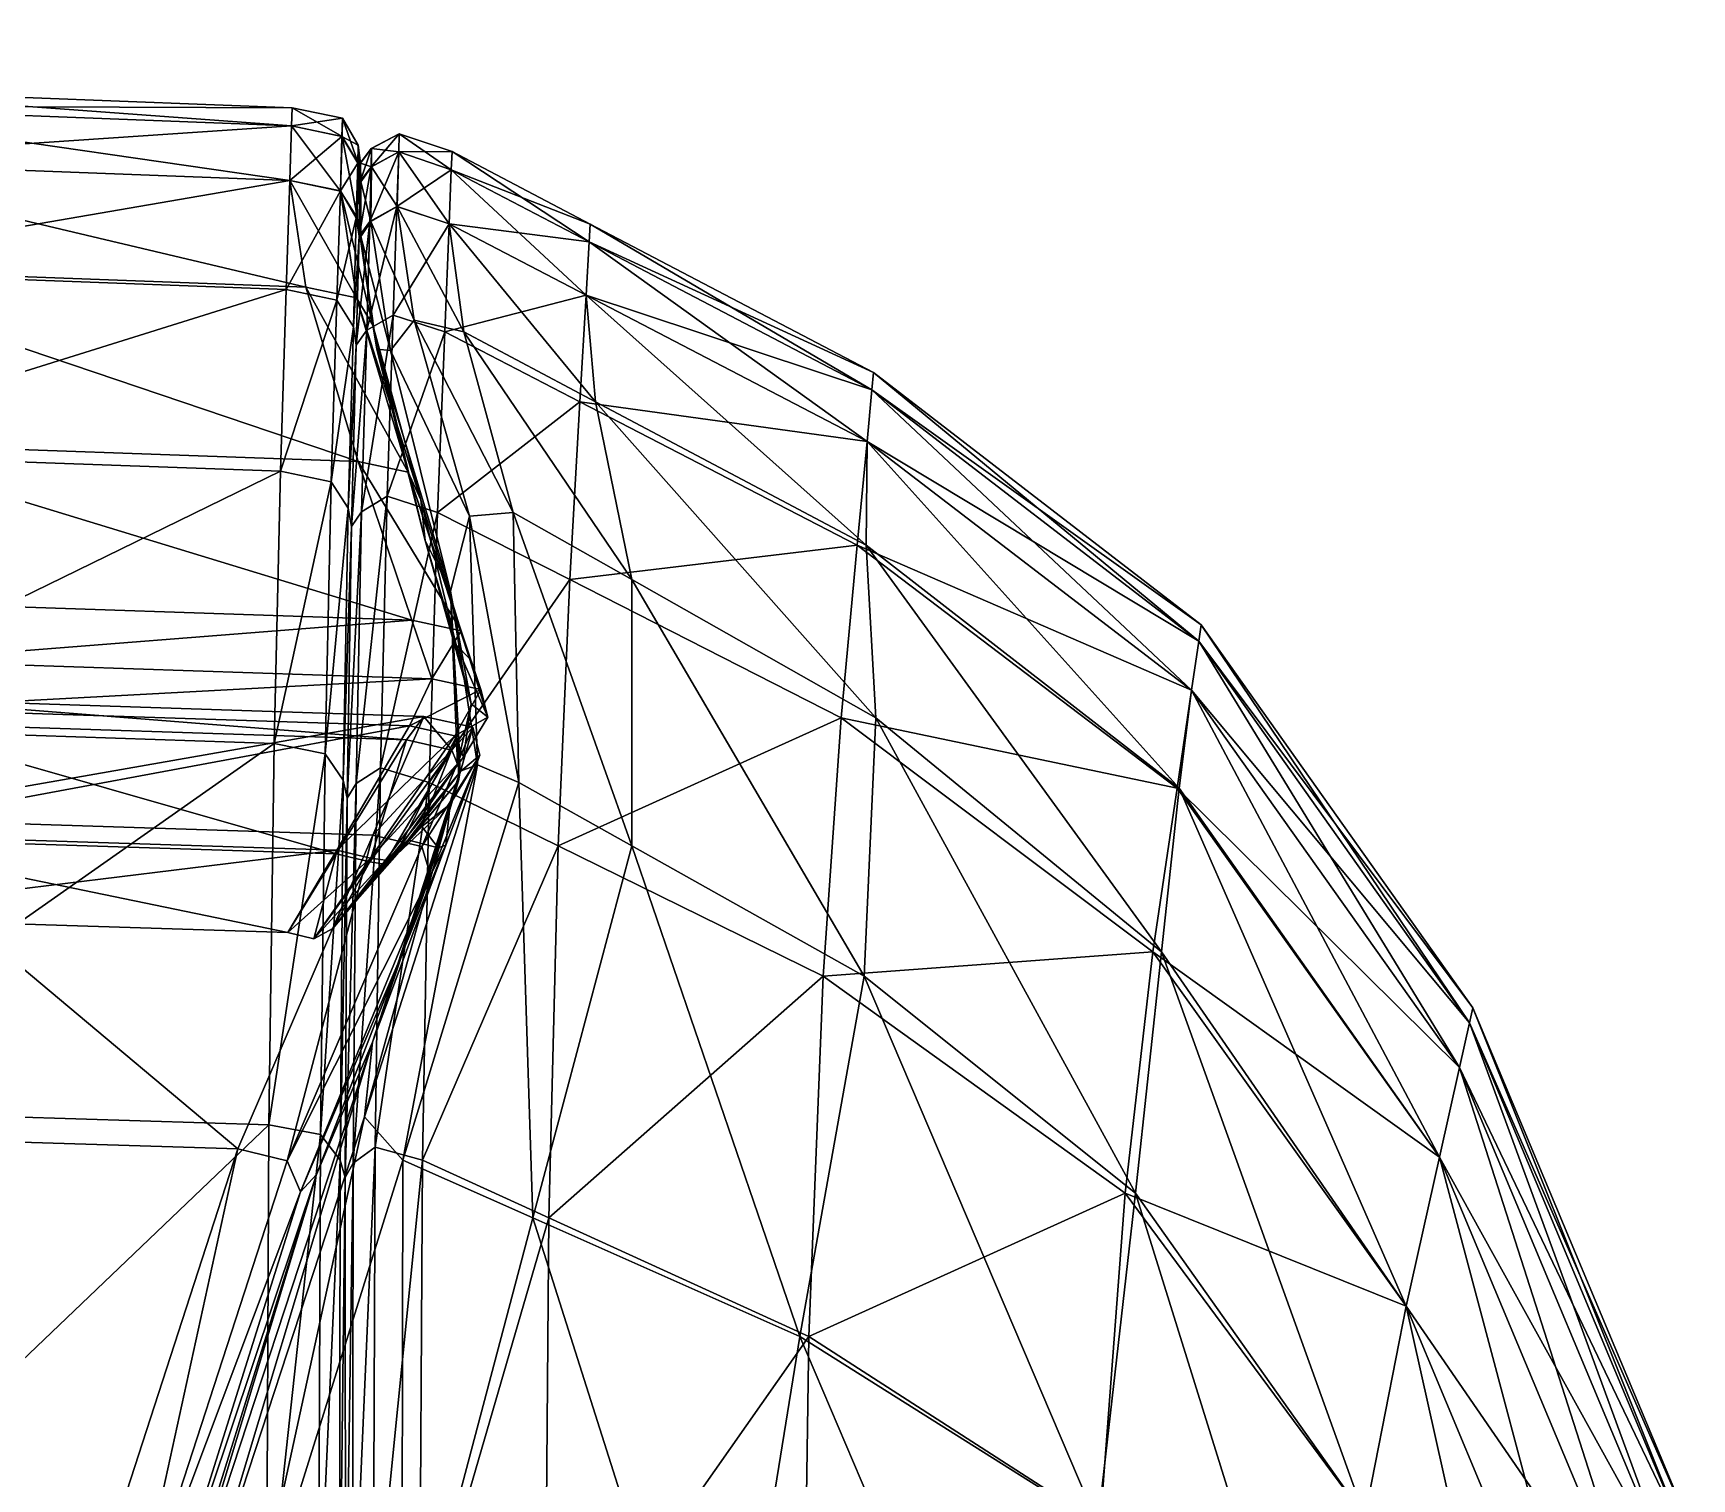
# Model space of a CAD drawing. Header units: centimetres. Extents: x -1036 to 1036, y -379 to 379.
# Drawn here: x 1006.18 to 1017.81, y 368.72 to 378.85 of the extents above; entities that cross this region are included whole.
import ezdxf

# ---------------------------------------------------------------- set-up
doc = ezdxf.new("R2010")
doc.units = ezdxf.units.CM
doc.layers.add('fabirc', color=7, linetype='Continuous', true_color=0x718706)

msp = doc.modelspace()

# ---------------------------------------------------------------- meshes
at = {"layer": 'fabirc', "color": 3, "true_color": 0x16ea00}
mesh = msp.add_polyface(dxfattribs=at)
corners = [(1004.365, 378.472, -11.653), (1004.365, 378.472, -34.023), (994.414, 378.855, -34.023), (1004.365, 378.472, -56.547), (994.414, 378.855, -56.547), (1004.365, 378.472, 10.409), (1008, 378.332, 10.409), (1004.365, 378.472, 32.009), (1008, 378.332, 32.009), (1004.365, 378.472, 73.207), (1004.365, 378.472, 92.498), (1008, 378.332, 92.498), (1004.365, 378.472, 110.711), (1008, 378.332, 110.711), (1004.365, 378.472, 52.993), (994.414, 378.855, 52.993), (994.414, 378.855, 32.009), (1004.256, 373.994, -305.149), (1004.295, 375.912, -295.187), (1007.918, 375.782, -295.135), (1004.33, 377.192, -283.736), (1007.959, 377.057, -283.71), (1004.362, 378.344, -256.475), (1004.365, 378.472, -240.786), (1008, 378.332, -240.786), (1004.365, 378.472, -223.805), (1008, 378.332, -223.805), (1004.365, 378.472, -186.302), (1004.365, 378.472, -205.592), (994.414, 378.855, -205.592), (994.414, 378.855, -223.805), (1004.365, 378.472, -166.088), (1008, 378.332, -166.088), (1004.365, 378.472, -145.103), (1008, 378.332, -145.103), (1004.365, 378.472, -101.441), (1004.365, 378.472, -79.071), (1008, 378.332, -79.071), (1008, 378.332, -56.547), (1004.365, 378.472, -123.503), (994.414, 378.855, -123.503), (994.414, 378.855, -145.103), (1004.365, 378.472, 127.692), (994.414, 378.855, 110.711), (1004.362, 378.344, 143.38), (1004.351, 377.96, 157.717), (1007.983, 377.822, 157.707), (1005.091, 374.865, 189.636), (1004.765, 375.981, 181.749), (994.641, 376.337, 181.829), (1004.448, 377.209, 170.555), (994.461, 377.579, 170.61), (1008, 378.332, -34.023), (1008, 378.332, -11.653), (994.414, 378.855, 10.409), (994.414, 378.855, -11.653), (994.414, 378.855, 92.498), (994.414, 378.855, 73.207), (1008, 378.332, 52.993), (1008, 378.332, 73.207), (994.414, 378.855, -240.786), (1004.351, 377.96, -270.812), (1007.983, 377.822, -270.801), (1007.995, 378.205, -256.473), (1008, 378.332, -205.592), (994.414, 378.855, -166.088), (994.414, 378.855, -186.302), (994.414, 378.855, -79.071), (994.414, 378.855, -101.441), (1007.995, 378.205, 143.378), (994.406, 378.337, 157.745), (994.868, 374.525, 193.667), (1005.163, 374.187, 193.555), (1005.086, 374.02, 193.158), (994.895, 374.793, 192.657), (1005.211, 374.452, 192.553), (994.837, 374.423, 192.894), (1005.104, 374.118, 192.788)]
mesh.append_faces([[corners[k] for k in face] for face in [(0, 1, 2), (1, 3, 4), (0, 5, 6), (5, 7, 8), (9, 10, 11), (10, 12, 13), (9, 14, 15), (14, 7, 16), (17, 18, 19), (18, 20, 21), (22, 23, 24), (23, 25, 26), (27, 28, 29), (28, 25, 30), (27, 31, 32), (31, 33, 34), (35, 36, 37), (36, 3, 38), (35, 39, 40), (39, 33, 41), (42, 12, 43), (44, 45, 46), (47, 48, 49), (48, 50, 51), (3, 1, 52), (1, 0, 53), (7, 5, 54), (5, 0, 55), (12, 10, 56), (10, 9, 57), (7, 14, 58), (14, 9, 59), (25, 23, 60), (20, 61, 62), (61, 22, 63), (25, 28, 64), (33, 31, 65), (31, 27, 66), (3, 36, 67), (36, 35, 68), (42, 44, 69), (50, 45, 70), (71, 72, 73), (74, 75, 47), (76, 77, 75)]], dxfattribs={"vtx2": -1, "color": 3})
mesh = msp.add_polyface(dxfattribs=at)
corners = [(1008, 378.332, 10.409), (1008, 378.332, -11.653), (1004.365, 378.472, -11.653), (1008, 378.332, 32.009), (1004.365, 378.472, 10.409), (1008, 378.332, 92.498), (1008, 378.332, 73.207), (1004.365, 378.472, 73.207), (1008, 378.332, 110.711), (1004.365, 378.472, 92.498), (1007.918, 375.782, -295.135), (1007.959, 377.057, -283.71), (1008.314, 376.983, -283.701), (1007.873, 373.872, -305.066), (1008.274, 375.709, -295.119), (1004.256, 373.994, -305.149), (1004.295, 375.912, -295.187), (1007.995, 378.205, -256.473), (1008, 378.332, -240.786), (1008.353, 378.258, -240.786), (1004.362, 378.344, -256.475), (1008, 378.332, -223.805), (1004.365, 378.472, -240.786), (1008, 378.332, -166.088), (1008, 378.332, -186.302), (1004.365, 378.472, -186.302), (1008, 378.332, -145.103), (1004.365, 378.472, -166.088), (1008, 378.332, -79.071), (1008, 378.332, -101.441), (1004.365, 378.472, -101.441), (1008, 378.332, -56.547), (1004.365, 378.472, -79.071), (1007.995, 378.205, 143.378), (1007.983, 377.822, 157.707), (1008.34, 377.747, 157.701), (1004.362, 378.344, 143.38), (1008.095, 377.074, 170.535), (1004.351, 377.96, 157.717), (1004.448, 377.209, 170.555), (1008, 378.332, -34.023), (1004.365, 378.472, -56.547), (1004.365, 378.472, -34.023), (1008, 378.332, 52.993), (1004.365, 378.472, 32.009), (1004.365, 378.472, 52.993), (1007.983, 377.822, -270.801), (1004.33, 377.192, -283.736), (1004.351, 377.96, -270.812), (1008.349, 378.13, -256.471), (1008.338, 377.748, -270.797), (1008, 378.332, -205.592), (1004.365, 378.472, -223.805), (1004.365, 378.472, -205.592), (1008, 378.332, -123.503), (1004.365, 378.472, -145.103), (1004.365, 378.472, -123.503), (1008, 378.332, 127.692), (1004.365, 378.472, 110.711), (1004.365, 378.472, 127.692), (1008.35, 378.13, 143.376), (1008.463, 375.85, 181.72), (1004.765, 375.981, 181.749), (1008.839, 374.738, 189.6), (1005.091, 374.865, 189.636), (1005.211, 374.452, 192.553), (1008.979, 374.327, 192.515), (1005.104, 374.118, 192.788)]
mesh.append_faces([[corners[k] for k in face] for face in [(0, 1, 2), (3, 0, 4), (5, 6, 7), (8, 5, 9), (10, 11, 12), (13, 10, 14), (10, 13, 15), (11, 10, 16), (17, 18, 19), (18, 17, 20), (21, 18, 22), (23, 24, 25), (26, 23, 27), (28, 29, 30), (31, 28, 32), (33, 34, 35), (34, 33, 36), (37, 34, 38), (38, 39, 37), (40, 31, 41), (1, 40, 42), (43, 3, 44), (6, 43, 45), (46, 11, 47), (17, 46, 48), (46, 17, 49), (11, 46, 50), (51, 21, 52), (24, 51, 53), (53, 25, 24), (54, 26, 55), (55, 56, 54), (29, 54, 56), (56, 30, 29), (57, 8, 58), (58, 59, 57), (33, 57, 59), (57, 33, 60), (61, 37, 39), (39, 62, 61), (63, 61, 62), (62, 64, 63), (65, 66, 63), (63, 64, 65), (66, 65, 67)]], dxfattribs={"vtx2": -1, "color": 3})
mesh = msp.add_polyface(dxfattribs=at)
corners = [(1008.314, 376.983, -283.701), (1008.274, 375.709, -295.119), (1007.918, 375.782, -295.135), (1008.231, 373.8, -305.04), (1007.873, 373.872, -305.066), (1007.983, 377.822, 157.707), (1008.095, 377.074, 170.535), (1008.451, 376.999, 170.525), (1008.34, 377.747, 157.701), (1008.35, 378.13, 143.376), (1007.995, 378.205, 143.378), (1008.46, 378.071, -34.023), (1008.46, 378.071, -56.547), (1008.352, 378.258, -56.547), (1008.352, 378.258, -34.023), (1008.46, 378.071, -11.653), (1008.352, 378.258, -11.653), (1008.46, 378.071, 10.409), (1008.352, 378.258, 10.409), (1008.46, 378.071, 32.009), (1008.352, 378.258, 32.009), (1008.46, 378.071, 92.498), (1008.46, 378.071, 73.207), (1008.352, 378.258, 73.207), (1008.352, 378.258, 92.498), (1008.353, 378.258, 110.71), (1008.461, 378.071, 110.71), (1008.46, 378.071, 52.993), (1008.352, 378.258, 52.993), (1008.393, 375.523, -295.084), (1008.357, 373.616, -304.985), (1008.429, 376.796, -283.68), (1008.45, 376.667, -283.665), (1008.417, 375.395, -295.058), (1008.385, 373.49, -304.945), (1008.462, 378.07, -240.784), (1008.46, 377.942, -256.466), (1008.349, 378.13, -256.471), (1008.353, 378.258, -240.786), (1008.353, 378.258, -223.805), (1008.461, 378.071, -223.805), (1008.45, 377.56, -270.786), (1008.338, 377.748, -270.797), (1008.352, 378.258, -205.592), (1008.46, 378.071, -205.592), (1008.46, 378.071, -186.302), (1008.46, 378.071, -166.088), (1008.352, 378.258, -186.302), (1008.46, 378.071, -145.103), (1008.352, 378.258, -166.088), (1008.353, 378.258, 127.691), (1008.462, 378.07, 127.689), (1008.462, 377.942, 143.37), (1008.458, 377.558, 157.686), (1007.983, 377.822, -270.801), (1007.959, 377.057, -283.71)]
mesh.append_faces([[corners[k] for k in face] for face in [(0, 1, 2), (1, 3, 4), (5, 6, 7), (7, 8, 5), (8, 9, 10), (11, 12, 13), (13, 14, 11), (15, 11, 14), (14, 16, 15), (17, 15, 16), (16, 18, 17), (19, 17, 18), (18, 20, 19), (21, 22, 23), (23, 24, 21), (24, 25, 26), (27, 19, 20), (20, 28, 27), (22, 27, 28), (28, 23, 22), (29, 30, 3), (3, 1, 29), (31, 29, 1), (1, 0, 31), (29, 31, 32), (32, 33, 29), (30, 29, 33), (33, 34, 30), (35, 36, 37), (37, 38, 35), (38, 39, 40), (41, 31, 0), (0, 42, 41), (36, 41, 42), (42, 37, 36), (39, 43, 44), (45, 44, 43), (46, 45, 47), (48, 46, 49), (25, 50, 51), (50, 9, 52), (53, 52, 9), (9, 8, 53), (37, 42, 54), (42, 0, 55)]], dxfattribs={"vtx2": -1, "color": 3})
mesh = msp.add_polyface(dxfattribs=at)
corners = [(1008, 378.332, 10.409), (1008, 378.332, 32.009), (1008.352, 378.258, 32.009), (1008.352, 378.258, 10.409), (1008, 378.332, -11.653), (1008.352, 378.258, -11.653), (1008, 378.332, 92.498), (1008, 378.332, 110.711), (1008.353, 378.258, 110.71), (1008.352, 378.258, 92.498), (1008, 378.332, 73.207), (1008.352, 378.258, 73.207), (1008, 378.332, -240.786), (1008, 378.332, -223.805), (1008.353, 378.258, -223.805), (1008.353, 378.258, -240.786), (1008.349, 378.13, -256.471), (1007.995, 378.205, -256.473), (1008, 378.332, -166.088), (1008, 378.332, -145.103), (1008.352, 378.258, -145.103), (1008.352, 378.258, -166.088), (1008, 378.332, -186.302), (1008.352, 378.258, -186.302), (1008, 378.332, -79.071), (1008, 378.332, -56.547), (1008.352, 378.258, -56.547), (1008.352, 378.258, -79.071), (1008, 378.332, -101.441), (1008.352, 378.258, -101.441), (1008.352, 378.258, -205.592), (1008.46, 378.071, -186.302), (1008.46, 378.071, -166.088), (1008.46, 378.071, -145.103), (1008.46, 378.071, -79.071), (1008.46, 378.071, -56.547), (1008.352, 378.258, -123.503), (1008.46, 378.071, -123.503), (1008.46, 378.071, -101.441), (1008, 378.332, -34.023), (1008.352, 378.258, -34.023), (1008, 378.332, 52.993), (1008.352, 378.258, 52.993), (1008, 378.332, -205.592), (1008, 378.332, -123.503), (1008.35, 378.13, 143.376), (1008.353, 378.258, 127.691), (1008, 378.332, 127.692)]
mesh.append_faces([[corners[k] for k in face] for face in [(0, 1, 2), (2, 3, 0), (4, 0, 3), (3, 5, 4), (6, 7, 8), (8, 9, 6), (10, 6, 9), (9, 11, 10), (12, 13, 14), (14, 15, 12), (15, 16, 17), (18, 19, 20), (20, 21, 18), (22, 18, 21), (21, 23, 22), (24, 25, 26), (26, 27, 24), (28, 24, 27), (27, 29, 28), (30, 23, 31), (23, 21, 32), (21, 20, 33), (29, 27, 34), (27, 26, 35), (20, 36, 37), (36, 29, 38), (39, 4, 5), (5, 40, 39), (25, 39, 40), (40, 26, 25), (41, 10, 11), (11, 42, 41), (1, 41, 42), (42, 2, 1), (43, 22, 23), (23, 30, 43), (13, 43, 30), (30, 14, 13), (44, 28, 29), (29, 36, 44), (19, 44, 36), (36, 20, 19), (45, 46, 47), (7, 47, 46), (46, 8, 7)]], dxfattribs={"vtx2": -1, "color": 3})
mesh = msp.add_polyface(dxfattribs=at)
corners = [(1008.46, 378.071, -34.023), (1008.46, 378.071, -11.653), (1008.477, 377.943, -11.653), (1008.46, 378.071, -56.547), (1008.477, 377.943, -34.023), (1008.46, 378.071, 10.409), (1008.46, 378.071, 32.009), (1008.477, 377.943, 32.009), (1008.477, 377.943, 10.409), (1008.555, 378.045, -34.023), (1008.555, 378.045, -11.653), (1008.751, 378.149, -11.653), (1008.555, 378.045, -56.547), (1008.751, 378.149, -34.023), (1008.477, 377.943, -56.547), (1008.555, 378.045, 10.409), (1008.555, 378.045, 32.009), (1008.555, 378.045, 92.498), (1008.555, 378.045, 73.207), (1008.477, 377.943, 73.207), (1008.555, 378.045, 110.71), (1008.477, 377.943, 92.498), (1008.555, 378.045, 52.993), (1008.477, 377.943, 52.993), (1008.461, 378.071, 110.71), (1008.46, 378.071, 92.498), (1008.352, 378.258, 92.498), (1008.477, 377.942, 110.71), (1008.46, 378.071, 73.207), (1008.46, 378.071, 52.993), (1008.461, 378.071, -223.805), (1008.462, 378.07, -240.784), (1008.353, 378.258, -240.786), (1008.477, 377.942, -223.804), (1008.46, 378.071, -205.592), (1008.353, 378.258, -223.805), (1008.46, 378.071, -186.302), (1008.477, 377.943, -186.302), (1008.477, 377.943, -205.592), (1008.46, 378.071, -166.088), (1008.46, 378.071, -145.103), (1008.477, 377.943, -145.103), (1008.477, 377.943, -166.088), (1008.555, 378.045, -205.592), (1008.555, 378.045, -223.805), (1008.555, 378.045, -186.302), (1008.555, 378.045, -166.088), (1008.555, 378.045, -145.103), (1008.555, 378.045, -79.071), (1008.555, 378.045, -101.441), (1008.477, 377.943, -101.441), (1008.477, 377.943, -79.071), (1008.555, 378.045, -123.503), (1008.477, 377.943, -123.503), (1008.46, 378.071, -79.071), (1008.46, 378.071, -101.441), (1008.352, 378.258, -101.441), (1008.352, 378.258, -79.071), (1008.46, 378.071, -123.503), (1008.352, 378.258, -145.103), (1008.352, 378.258, -123.503), (1008.462, 378.07, 127.689), (1008.353, 378.258, 110.71), (1008.462, 377.942, 143.37), (1008.353, 378.258, 127.691), (1008.479, 377.942, 127.688)]
mesh.append_faces([[corners[k] for k in face] for face in [(0, 1, 2), (3, 0, 4), (5, 6, 7), (1, 5, 8), (9, 10, 11), (12, 9, 13), (9, 12, 14), (10, 9, 4), (15, 10, 2), (16, 15, 8), (17, 18, 19), (20, 17, 21), (22, 16, 7), (18, 22, 23), (24, 25, 26), (25, 24, 27), (28, 25, 21), (29, 28, 19), (6, 29, 23), (30, 31, 32), (31, 30, 33), (34, 30, 35), (34, 36, 37), (30, 34, 38), (39, 40, 41), (36, 39, 42), (43, 44, 33), (45, 43, 38), (46, 45, 37), (47, 46, 42), (48, 49, 50), (12, 48, 51), (52, 47, 41), (49, 52, 53), (54, 55, 56), (3, 54, 57), (54, 3, 14), (55, 54, 51), (58, 40, 59), (55, 58, 60), (58, 55, 50), (40, 58, 53), (61, 24, 62), (63, 61, 64), (24, 61, 65)]], dxfattribs={"vtx2": -1, "color": 3})
mesh = msp.add_polyface(dxfattribs=at)
corners = [(1008.751, 378.149, -56.547), (1008.751, 378.149, -34.023), (1009.121, 378.024, -34.023), (1008.751, 378.149, -11.653), (1009.121, 378.024, -11.653), (1008.751, 378.149, 32.009), (1008.751, 378.149, 52.993), (1009.121, 378.024, 52.993), (1008.751, 378.149, 73.207), (1009.121, 378.024, 73.207), (1008.751, 378.149, -205.592), (1008.751, 378.149, -186.302), (1009.121, 378.024, -186.302), (1008.751, 378.149, -145.103), (1008.751, 378.149, -123.503), (1009.121, 378.024, -123.503), (1008.751, 378.149, 127.691), (1008.748, 378.022, 143.374), (1009.116, 377.897, 143.372), (1008.555, 378.045, -34.023), (1008.555, 378.045, -56.547), (1008.555, 378.045, 10.409), (1008.555, 378.045, 32.009), (1008.751, 378.149, 10.409), (1008.555, 378.045, -11.653), (1008.555, 378.045, 92.498), (1008.555, 378.045, 110.71), (1008.751, 378.149, 110.71), (1008.751, 378.149, 92.498), (1008.555, 378.045, 73.207), (1008.555, 378.045, 52.993), (1008.556, 378.045, -240.784), (1008.555, 378.045, -223.805), (1008.751, 378.149, -223.805), (1008.751, 378.149, -240.786), (1008.554, 377.917, -256.465), (1008.747, 378.022, -256.469), (1008.555, 378.045, -205.592), (1008.555, 378.045, -186.302), (1008.555, 378.045, -166.088), (1008.555, 378.045, -145.103), (1008.751, 378.149, -166.088), (1008.555, 378.045, -79.071), (1008.751, 378.149, -79.071), (1008.555, 378.045, -101.441), (1008.751, 378.149, -101.441), (1008.555, 378.045, -123.503), (1008.556, 378.045, 127.689), (1009.121, 378.024, -240.786)]
mesh.append_faces([[corners[k] for k in face] for face in [(0, 1, 2), (1, 3, 4), (5, 6, 7), (6, 8, 9), (10, 11, 12), (13, 14, 15), (16, 17, 18), (3, 1, 19), (1, 0, 20), (21, 22, 5), (5, 23, 21), (24, 21, 23), (23, 3, 24), (25, 26, 27), (27, 28, 25), (29, 25, 28), (28, 8, 29), (30, 29, 8), (8, 6, 30), (22, 30, 6), (6, 5, 22), (31, 32, 33), (33, 34, 31), (35, 31, 34), (34, 36, 35), (37, 38, 11), (11, 10, 37), (32, 37, 10), (10, 33, 32), (39, 40, 13), (13, 41, 39), (38, 39, 41), (41, 11, 38), (42, 20, 0), (0, 43, 42), (44, 42, 43), (43, 45, 44), (46, 44, 45), (45, 14, 46), (40, 46, 14), (14, 13, 40), (17, 16, 47), (26, 47, 16), (16, 27, 26), (36, 34, 48)]], dxfattribs={"vtx2": -1, "color": 3})
mesh = msp.add_polyface(dxfattribs=at)
corners = [(1009.121, 378.024, -34.023), (1009.121, 378.024, -56.547), (1008.751, 378.149, -56.547), (1009.121, 378.024, -11.653), (1008.751, 378.149, -34.023), (1010.089, 377.516, -34.023), (1009.121, 378.024, 52.993), (1009.121, 378.024, 32.009), (1008.751, 378.149, 32.009), (1009.121, 378.024, 73.207), (1008.751, 378.149, 52.993), (1010.089, 377.516, 52.993), (1009.121, 378.024, -205.592), (1009.121, 378.024, -223.805), (1008.751, 378.149, -223.805), (1008.751, 378.149, -205.592), (1009.121, 378.024, -186.302), (1010.089, 377.516, -205.592), (1009.121, 378.024, -123.503), (1009.121, 378.024, -145.103), (1008.751, 378.149, -145.103), (1009.121, 378.024, -101.441), (1008.751, 378.149, -123.503), (1008.751, 378.149, -101.441), (1010.089, 377.516, -123.503), (1009.121, 378.024, 127.692), (1009.121, 378.024, 110.711), (1008.751, 378.149, 110.71), (1008.751, 378.149, 127.691), (1009.116, 377.897, 143.372), (1010.089, 377.516, 127.692), (1009.121, 378.024, 10.409), (1010.089, 377.516, 10.409), (1008.751, 378.149, -11.653), (1008.751, 378.149, 10.409), (1009.121, 378.024, 92.498), (1010.089, 377.516, 110.711), (1010.089, 377.516, 92.498), (1008.751, 378.149, 73.207), (1008.751, 378.149, 92.498), (1009.121, 378.024, -240.786), (1010.089, 377.516, -223.805), (1009.116, 377.897, -256.467), (1008.747, 378.022, -256.469), (1008.751, 378.149, -240.786), (1009.121, 378.024, -166.088), (1010.089, 377.516, -145.103), (1010.089, 377.516, -166.088), (1008.751, 378.149, -186.302), (1008.751, 378.149, -166.088), (1009.121, 378.024, -79.071), (1010.089, 377.516, -56.547), (1010.089, 377.516, -79.071), (1008.751, 378.149, -79.071)]
mesh.append_faces([[corners[k] for k in face] for face in [(0, 1, 2), (3, 0, 4), (1, 0, 5), (6, 7, 8), (9, 6, 10), (7, 6, 11), (12, 13, 14), (14, 15, 12), (16, 12, 15), (13, 12, 17), (18, 19, 20), (21, 18, 22), (22, 23, 21), (19, 18, 24), (25, 26, 27), (27, 28, 25), (29, 25, 28), (26, 25, 30), (3, 31, 32), (31, 3, 33), (33, 34, 31), (7, 31, 34), (34, 8, 7), (35, 26, 36), (9, 35, 37), (35, 9, 38), (38, 39, 35), (26, 35, 39), (39, 27, 26), (40, 13, 41), (40, 42, 43), (13, 40, 44), (44, 14, 13), (45, 19, 46), (16, 45, 47), (45, 16, 48), (48, 49, 45), (19, 45, 49), (49, 20, 19), (50, 1, 51), (21, 50, 52), (50, 21, 23), (23, 53, 50), (1, 50, 53), (53, 2, 1)]], dxfattribs={"vtx2": -1, "color": 3})
mesh = msp.add_polyface(dxfattribs=at)
corners = [(1008.709, 376.878, -283.681), (1008.735, 377.64, -270.789), (1009.101, 377.518, -270.779), (1008.747, 378.022, -256.469), (1009.116, 377.897, -256.467), (1008.487, 375.498, -295.074), (1008.523, 376.771, -283.675), (1008.666, 375.607, -295.079), (1008.417, 375.395, -295.058), (1008.45, 376.667, -283.665), (1008.544, 377.535, -270.784), (1008.554, 377.917, -256.465), (1008.469, 377.431, -270.778), (1008.478, 377.814, -256.462), (1008.479, 377.942, -240.783), (1008.46, 377.942, -256.466), (1008.45, 377.56, -270.786), (1008.429, 376.796, -283.68), (1008.566, 376.808, 170.501), (1008.458, 377.558, 157.686), (1008.34, 377.747, 157.701), (1008.451, 376.999, 170.525), (1008.594, 376.639, 170.728), (1008.481, 377.429, 157.676), (1008.462, 377.942, 143.37), (1008.481, 377.813, 143.366), (1008.479, 377.942, 127.688), (1008.556, 377.917, 143.369), (1008.552, 377.533, 157.685), (1008.689, 376.629, 171.473), (1008.856, 376.842, 170.839), (1008.737, 377.64, 157.693), (1008.748, 378.022, 143.374), (1009.111, 374.941, 185.573), (1008.902, 375.583, 181.676), (1008.814, 375.775, 181.707), (1008.932, 375.297, 182.631), (1009.07, 376.759, -283.653), (1009.101, 377.518, 157.684), (1009.186, 374.663, 189.586), (1008.463, 375.85, 181.72), (1008.095, 377.074, 170.535)]
mesh.append_faces([[corners[k] for k in face] for face in [(0, 1, 2), (1, 3, 4), (5, 6, 0), (0, 7, 5), (6, 5, 8), (8, 9, 6), (10, 11, 3), (3, 1, 10), (6, 10, 1), (1, 0, 6), (10, 6, 9), (9, 12, 10), (11, 10, 12), (12, 13, 11), (14, 13, 15), (16, 15, 13), (13, 12, 16), (17, 16, 12), (12, 9, 17), (18, 19, 20), (20, 21, 18), (19, 18, 22), (22, 23, 19), (24, 19, 23), (23, 25, 24), (26, 25, 27), (28, 29, 30), (30, 31, 28), (27, 28, 31), (31, 32, 27), (28, 27, 25), (25, 23, 28), (29, 28, 23), (23, 22, 29), (33, 29, 22), (34, 18, 21), (21, 35, 34), (18, 34, 36), (36, 22, 18), (7, 0, 37), (32, 31, 38), (39, 35, 40), (41, 40, 35), (35, 21, 41)]], dxfattribs={"vtx2": -1, "color": 3})
mesh = msp.add_polyface(dxfattribs=at)
corners = [(1008.477, 377.943, -11.653), (1008.477, 377.943, -34.023), (1008.46, 378.071, -34.023), (1008.477, 377.943, -56.547), (1008.46, 378.071, -56.547), (1008.477, 377.943, 32.009), (1008.477, 377.943, 10.409), (1008.46, 378.071, 10.409), (1008.46, 378.071, -11.653), (1008.555, 378.045, -34.023), (1008.555, 378.045, -11.653), (1008.555, 378.045, 10.409), (1008.555, 378.045, 32.009), (1008.477, 377.943, 73.207), (1008.477, 377.943, 92.498), (1008.555, 378.045, 92.498), (1008.477, 377.942, 110.71), (1008.555, 378.045, 110.71), (1008.477, 377.943, 52.993), (1008.555, 378.045, 52.993), (1008.555, 378.045, 73.207), (1008.46, 378.071, 92.498), (1008.46, 378.071, 73.207), (1008.46, 378.071, 52.993), (1008.46, 378.071, 32.009), (1008.556, 378.045, -240.784), (1008.554, 377.917, -256.465), (1008.478, 377.814, -256.462), (1008.479, 377.942, -240.783), (1008.555, 378.045, -223.805), (1008.477, 377.942, -223.804), (1008.462, 378.07, -240.784), (1008.46, 377.942, -256.466), (1008.477, 377.943, -186.302), (1008.477, 377.943, -205.592), (1008.46, 378.071, -205.592), (1008.461, 378.071, -223.805), (1008.477, 377.943, -145.103), (1008.477, 377.943, -166.088), (1008.46, 378.071, -166.088), (1008.46, 378.071, -186.302), (1008.555, 378.045, -205.592), (1008.555, 378.045, -186.302), (1008.555, 378.045, -166.088), (1008.555, 378.045, -145.103), (1008.477, 377.943, -101.441), (1008.477, 377.943, -79.071), (1008.555, 378.045, -79.071), (1008.555, 378.045, -56.547), (1008.477, 377.943, -123.503), (1008.555, 378.045, -123.503), (1008.555, 378.045, -101.441), (1008.46, 378.071, -79.071), (1008.46, 378.071, -101.441), (1008.46, 378.071, -123.503), (1008.46, 378.071, -145.103), (1008.462, 378.07, 127.689), (1008.462, 377.942, 143.37), (1008.481, 377.813, 143.366), (1008.479, 377.942, 127.688), (1008.461, 378.071, 110.71), (1008.556, 378.045, 127.689), (1008.556, 377.917, 143.369), (1008.748, 378.022, 143.374)]
mesh.append_faces([[corners[k] for k in face] for face in [(0, 1, 2), (1, 3, 4), (5, 6, 7), (6, 0, 8), (3, 1, 9), (1, 0, 10), (0, 6, 11), (6, 5, 12), (13, 14, 15), (14, 16, 17), (5, 18, 19), (18, 13, 20), (16, 14, 21), (14, 13, 22), (13, 18, 23), (18, 5, 24), (25, 26, 27), (27, 28, 25), (29, 25, 28), (28, 30, 29), (30, 28, 31), (32, 31, 28), (33, 34, 35), (34, 30, 36), (37, 38, 39), (38, 33, 40), (30, 34, 41), (34, 33, 42), (33, 38, 43), (38, 37, 44), (45, 46, 47), (46, 3, 48), (37, 49, 50), (49, 45, 51), (3, 46, 52), (46, 45, 53), (45, 49, 54), (49, 37, 55), (56, 57, 58), (58, 59, 56), (59, 16, 60), (61, 62, 63), (61, 17, 16), (16, 59, 61), (62, 61, 59)]], dxfattribs={"vtx2": -1, "color": 3})
mesh = msp.add_polyface(dxfattribs=at)
corners = [(1009.121, 378.024, -34.023), (1009.121, 378.024, -11.653), (1010.089, 377.516, -11.653), (1010.089, 377.516, -34.023), (1010.089, 377.516, -56.547), (1009.121, 378.024, -56.547), (1009.121, 378.024, 52.993), (1009.121, 378.024, 73.207), (1010.089, 377.516, 73.207), (1010.089, 377.516, 52.993), (1010.089, 377.516, 32.009), (1009.121, 378.024, 32.009), (1009.101, 377.518, -270.779), (1009.07, 376.759, -283.653), (1008.709, 376.878, -283.681), (1009.116, 377.897, -256.467), (1008.735, 377.64, -270.789), (1010.082, 377.391, -256.457), (1010.061, 377.017, -270.741), (1010.018, 376.269, -283.56), (1009.121, 378.024, -205.592), (1009.121, 378.024, -186.302), (1010.089, 377.516, -186.302), (1010.089, 377.516, -205.592), (1010.089, 377.516, -223.805), (1009.121, 378.024, -223.805), (1009.121, 378.024, -123.503), (1009.121, 378.024, -101.441), (1010.089, 377.516, -101.441), (1010.089, 377.516, -123.503), (1010.089, 377.516, -145.103), (1009.121, 378.024, -145.103), (1009.121, 378.024, 127.692), (1009.116, 377.897, 143.372), (1010.082, 377.391, 143.363), (1010.089, 377.516, 127.692), (1010.089, 377.516, 110.711), (1009.121, 378.024, 110.711), (1009.549, 375.494, 182.078), (1009.203, 376.759, 170.596), (1008.856, 376.842, 170.839), (1009.243, 375.467, 183.002), (1010.382, 375.022, 181.865), (1008.689, 376.629, 171.473), (1009.111, 374.941, 185.573), (1008.594, 376.639, 170.728), (1008.932, 375.297, 182.631), (1009.121, 378.024, 10.409), (1010.089, 377.516, 10.409), (1010.089, 377.516, 92.498), (1009.121, 378.024, 92.498), (1009.019, 375.494, -295.021), (1009.946, 375.022, -294.835), (1008.666, 375.607, -295.079), (1010.089, 377.516, -240.786), (1009.121, 378.024, -240.786), (1009.101, 377.518, 157.684), (1010.127, 376.269, 170.496), (1010.061, 377.017, 157.647), (1008.748, 378.022, 143.374), (1008.737, 377.64, 157.693)]
mesh.append_faces([[corners[k] for k in face] for face in [(0, 1, 2), (2, 3, 0), (3, 4, 5), (6, 7, 8), (8, 9, 6), (9, 10, 11), (12, 13, 14), (15, 12, 16), (12, 15, 17), (17, 18, 12), (13, 12, 18), (18, 19, 13), (20, 21, 22), (22, 23, 20), (23, 24, 25), (26, 27, 28), (28, 29, 26), (29, 30, 31), (32, 33, 34), (34, 35, 32), (35, 36, 37), (38, 39, 40), (40, 41, 38), (39, 38, 42), (43, 44, 41), (41, 40, 43), (45, 46, 44), (47, 11, 10), (10, 48, 47), (48, 2, 1), (36, 49, 50), (49, 8, 7), (51, 13, 19), (19, 52, 51), (13, 51, 53), (24, 54, 55), (15, 55, 54), (54, 17, 15), (56, 39, 57), (57, 58, 56), (33, 56, 58), (58, 34, 33), (56, 33, 59), (39, 56, 60), (60, 40, 39)]], dxfattribs={"vtx2": -1, "color": 3})
mesh = msp.add_polyface(dxfattribs=at)
corners = [(1012.076, 376.474, 10.409), (1012.076, 376.474, -11.653), (1010.089, 377.516, -11.653), (1010.089, 377.516, 10.409), (1012.076, 376.474, 32.009), (1010.089, 377.516, 32.009), (1012.076, 376.474, 92.498), (1012.076, 376.474, 73.207), (1010.089, 377.516, 73.207), (1010.089, 377.516, 92.498), (1012.076, 376.474, 110.711), (1010.089, 377.516, 110.711), (1009.946, 375.022, -294.835), (1010.018, 376.269, -283.56), (1011.963, 375.263, -283.369), (1012.076, 376.474, -240.786), (1012.065, 376.353, -256.438), (1010.082, 377.391, -256.457), (1010.089, 377.516, -240.786), (1012.076, 376.474, -223.805), (1010.089, 377.516, -223.805), (1012.076, 376.474, -166.088), (1012.076, 376.474, -186.302), (1010.089, 377.516, -186.302), (1010.089, 377.516, -166.088), (1012.076, 376.474, -145.103), (1010.089, 377.516, -145.103), (1012.076, 376.474, -79.071), (1012.076, 376.474, -101.441), (1010.089, 377.516, -101.441), (1010.089, 377.516, -79.071), (1012.076, 376.474, -56.547), (1010.089, 377.516, -56.547), (1012.031, 375.99, 157.57), (1012.065, 376.353, 143.344), (1010.082, 377.391, 143.363), (1010.061, 377.017, 157.647), (1012.024, 375.263, 170.291), (1010.127, 376.269, 170.496), (1010.382, 375.022, 181.865), (1009.203, 376.759, 170.596), (1010.089, 377.516, -34.023), (1012.076, 376.474, -34.023), (1010.089, 377.516, 52.993), (1012.076, 376.474, 52.993), (1012.031, 375.99, -270.665), (1010.061, 377.017, -270.741), (1010.089, 377.516, -205.592), (1012.076, 376.474, -205.592), (1009.121, 378.024, -166.088), (1009.121, 378.024, -186.302), (1009.121, 378.024, -79.071), (1009.121, 378.024, -101.441), (1010.089, 377.516, -123.503), (1012.076, 376.474, -123.503), (1010.089, 377.516, 127.692), (1012.076, 376.474, 127.692)]
mesh.append_faces([[corners[k] for k in face] for face in [(0, 1, 2), (2, 3, 0), (4, 0, 3), (3, 5, 4), (6, 7, 8), (8, 9, 6), (10, 6, 9), (9, 11, 10), (12, 13, 14), (15, 16, 17), (17, 18, 15), (19, 15, 18), (18, 20, 19), (21, 22, 23), (23, 24, 21), (25, 21, 24), (24, 26, 25), (27, 28, 29), (29, 30, 27), (31, 27, 30), (30, 32, 31), (33, 34, 35), (35, 36, 33), (37, 33, 36), (36, 38, 37), (39, 38, 40), (32, 41, 42), (41, 2, 1), (5, 43, 44), (43, 8, 7), (45, 14, 13), (13, 46, 45), (16, 45, 46), (46, 17, 16), (20, 47, 48), (47, 23, 22), (26, 24, 49), (24, 23, 50), (32, 30, 51), (30, 29, 52), (26, 53, 54), (53, 29, 28), (11, 55, 56), (34, 56, 55), (55, 35, 34)]], dxfattribs={"vtx2": -1, "color": 3})
mesh = msp.add_polyface(dxfattribs=at)
corners = [(1012.076, 376.474, 10.409), (1012.076, 376.474, 32.009), (1014.375, 374.706, 32.009), (1012.076, 376.474, -11.653), (1014.375, 374.706, 10.409), (1012.076, 376.474, 92.498), (1012.076, 376.474, 110.711), (1014.375, 374.706, 110.711), (1012.076, 376.474, 73.207), (1014.375, 374.706, 92.498), (1012.076, 376.474, -240.786), (1012.076, 376.474, -223.805), (1014.375, 374.706, -223.805), (1014.375, 374.706, -240.786), (1012.065, 376.353, -256.438), (1012.076, 376.474, -166.088), (1012.076, 376.474, -145.103), (1014.375, 374.706, -145.103), (1014.375, 374.706, -166.088), (1012.076, 376.474, -186.302), (1014.375, 374.706, -186.302), (1012.076, 376.474, -79.071), (1012.076, 376.474, -56.547), (1014.375, 374.706, -56.547), (1014.375, 374.706, -79.071), (1012.076, 376.474, -101.441), (1014.375, 374.706, -101.441), (1012.065, 376.353, 143.344), (1012.031, 375.99, 157.57), (1014.307, 374.247, 157.479), (1012.076, 376.474, -34.023), (1010.089, 377.516, -56.547), (1010.089, 377.516, -34.023), (1014.375, 374.706, -11.653), (1014.375, 374.706, -34.023), (1012.076, 376.474, 52.993), (1010.089, 377.516, 32.009), (1010.089, 377.516, 52.993), (1014.375, 374.706, 73.207), (1014.375, 374.706, 52.993), (1012.031, 375.99, -270.665), (1014.358, 374.591, -256.416), (1012.076, 376.474, -205.592), (1010.089, 377.516, -223.805), (1010.089, 377.516, -205.592), (1014.375, 374.706, -205.592), (1012.076, 376.474, -123.503), (1010.089, 377.516, -145.103), (1010.089, 377.516, -123.503), (1014.375, 374.706, -123.503), (1012.076, 376.474, 127.692), (1010.089, 377.516, 110.711), (1014.358, 374.591, 143.321), (1014.375, 374.706, 127.692)]
mesh.append_faces([[corners[k] for k in face] for face in [(0, 1, 2), (3, 0, 4), (5, 6, 7), (8, 5, 9), (10, 11, 12), (12, 13, 10), (14, 10, 13), (15, 16, 17), (17, 18, 15), (19, 15, 18), (18, 20, 19), (21, 22, 23), (23, 24, 21), (25, 21, 24), (24, 26, 25), (27, 28, 29), (30, 22, 31), (3, 30, 32), (30, 3, 33), (33, 34, 30), (22, 30, 34), (34, 23, 22), (35, 1, 36), (8, 35, 37), (35, 8, 38), (38, 39, 35), (1, 35, 39), (39, 2, 1), (40, 14, 41), (42, 11, 43), (19, 42, 44), (42, 19, 20), (20, 45, 42), (11, 42, 45), (45, 12, 11), (46, 16, 47), (25, 46, 48), (46, 25, 26), (26, 49, 46), (16, 46, 49), (49, 17, 16), (50, 6, 51), (50, 27, 52), (6, 50, 53), (53, 7, 6)]], dxfattribs={"vtx2": -1, "color": 3})
mesh = msp.add_polyface(dxfattribs=at)
corners = [(1014.375, 374.706, 32.009), (1014.375, 374.706, 10.409), (1012.076, 376.474, 10.409), (1014.375, 374.706, -11.653), (1012.076, 376.474, -11.653), (1014.375, 374.706, 110.711), (1014.375, 374.706, 92.498), (1012.076, 376.474, 92.498), (1014.375, 374.706, 73.207), (1012.076, 376.474, 73.207), (1009.866, 373.155, -304.581), (1009.801, 370.546, -312.813), (1008.914, 370.951, -313.233), (1014.036, 372.412, -293.996), (1014.206, 373.559, -283.14), (1016.045, 370.972, -282.936), (1011.849, 374.052, -294.453), (1011.963, 375.263, -283.369), (1011.724, 372.242, -303.964), (1013.841, 370.72, -303.191), (1009.946, 375.022, -294.835), (1014.375, 374.706, -240.786), (1014.358, 374.591, -256.416), (1012.065, 376.353, -256.438), (1014.307, 374.247, -270.574), (1016.186, 371.6, -270.492), (1014.358, 374.591, 143.321), (1014.307, 374.247, 157.479), (1016.186, 371.6, 157.397), (1014.221, 373.559, 170.05), (1016.045, 370.972, 169.842), (1012.031, 375.99, 157.57), (1012.024, 375.263, 170.291), (1012.065, 376.353, 143.344), (1011.559, 369.715, 198.944), (1012.012, 372.242, 190.978), (1010.383, 373.155, 191.682), (1009.59, 373.599, 192.024), (1009.549, 375.494, 182.078), (1009.243, 375.467, 183.002), (1009.299, 373.724, 192.205), (1010.382, 375.022, 181.865), (1014.097, 372.412, 180.919), (1015.811, 369.926, 180.493), (1008.961, 373.599, -304.882), (1009.019, 375.494, -295.021), (1012.031, 375.99, -270.665), (1014.375, 374.706, 127.692), (1012.076, 376.474, 127.692), (1008.776, 370.951, 200.332), (1009.688, 370.546, 199.878), (1012.092, 374.052, 181.427), (1010.127, 376.269, 170.496), (1013.913, 370.72, 190.124), (1009.323, 374.252, 192.499), (1009.371, 374.058, 192.463), (1009.244, 374.47, 189.551), (1009.14, 373.926, 192.733)]
mesh.append_faces([[corners[k] for k in face] for face in [(0, 1, 2), (1, 3, 4), (5, 6, 7), (6, 8, 9), (10, 11, 12), (13, 14, 15), (16, 17, 14), (14, 13, 16), (18, 16, 13), (13, 19, 18), (16, 18, 10), (10, 20, 16), (17, 16, 20), (21, 22, 23), (14, 24, 25), (26, 27, 28), (27, 29, 30), (31, 32, 29), (29, 27, 31), (27, 26, 33), (34, 35, 36), (37, 38, 39), (39, 40, 37), (38, 37, 36), (36, 41, 38), (29, 42, 43), (11, 10, 18), (44, 45, 20), (20, 10, 44), (22, 24, 46), (17, 46, 24), (24, 14, 17), (26, 47, 48), (37, 49, 50), (50, 36, 37), (51, 32, 52), (52, 41, 51), (35, 51, 41), (41, 36, 35), (51, 35, 53), (53, 42, 51), (32, 51, 42), (42, 29, 32), (54, 55, 56), (55, 54, 57)]], dxfattribs={"vtx2": -1, "color": 3})
mesh = msp.add_polyface(dxfattribs=at)
corners = [(1008.45, 373.593, -304.969), (1008.487, 375.498, -295.074), (1008.666, 375.607, -295.079), (1008.62, 373.703, -304.975), (1008.385, 373.49, -304.945), (1008.417, 375.395, -295.058), (1009.111, 374.941, 185.573), (1009.177, 373.679, 192.423), (1009.299, 373.724, 192.205), (1009.243, 375.467, 183.002), (1009.255, 374.152, 190.717), (1008.932, 375.297, 182.631), (1009.149, 374.566, 187.987), (1009.159, 373.725, 192.283), (1009.166, 373.949, 191.033), (1009.167, 373.61, 192.77), (1009.315, 373.791, 193.462), (1009.077, 373.16, 194.611), (1009.108, 373.448, 193.363), (1009.18, 373.677, 193.084), (1009.267, 373.987, 193.499), (1009.119, 373.827, 193.103), (1008.909, 373.151, 195.562), (1009.244, 374.47, 189.551), (1008.902, 375.583, 181.676), (1008.814, 375.775, 181.707), (1009.186, 374.663, 189.586), (1009.019, 375.494, -295.021), (1008.961, 373.599, -304.882), (1008.463, 375.85, 181.72), (1008.839, 374.738, 189.6), (1008.802, 373.898, 193.116), (1008.544, 373.043, 192.667), (1008.913, 373.307, 192.755), (1008.738, 373.119, 192.667), (1008.648, 373.027, 192.7), (1009.201, 373.776, 192.714), (1008.654, 373.054, 192.603), (1009.14, 373.926, 192.733), (1008.55, 373.069, 192.57), (1008.823, 373.996, 192.746), (1008.314, 373.124, 192.575), (1008.923, 374.063, 193.514), (1008.565, 373.229, 195.579), (1009.371, 374.058, 192.463), (1009.323, 374.252, 192.499), (1008.979, 374.327, 192.515)]
mesh.append_faces([[corners[k] for k in face] for face in [(0, 1, 2), (2, 3, 0), (1, 0, 4), (4, 5, 1), (6, 7, 8), (8, 9, 6), (10, 6, 11), (11, 12, 10), (6, 10, 13), (13, 14, 6), (7, 6, 14), (14, 15, 7), (16, 17, 18), (18, 19, 16), (20, 16, 19), (19, 21, 20), (16, 20, 22), (23, 24, 25), (25, 26, 23), (24, 23, 12), (12, 11, 24), (27, 28, 3), (3, 2, 27), (29, 30, 26), (31, 21, 32), (15, 14, 33), (34, 33, 14), (14, 13, 34), (21, 19, 35), (13, 36, 37), (36, 38, 39), (38, 40, 41), (20, 42, 43), (42, 20, 21), (21, 31, 42), (44, 10, 12), (12, 23, 44), (23, 26, 45), (38, 36, 44), (10, 44, 36), (36, 13, 10), (46, 45, 26), (26, 30, 46), (45, 46, 40), (40, 38, 45)]], dxfattribs={"vtx2": -1, "color": 3})
mesh = msp.add_polyface(dxfattribs=at)
corners = [(1016.279, 372.019, -34.023), (1016.279, 372.019, -56.547), (1014.375, 374.706, -56.547), (1014.375, 374.706, -34.023), (1016.279, 372.019, -11.653), (1014.375, 374.706, -11.653), (1016.279, 372.019, 10.409), (1014.375, 374.706, 10.409), (1016.279, 372.019, 32.009), (1014.375, 374.706, 32.009), (1016.279, 372.019, 92.498), (1016.279, 372.019, 73.207), (1014.375, 374.706, 73.207), (1014.375, 374.706, 92.498), (1016.279, 372.019, 110.711), (1014.375, 374.706, 110.711), (1016.279, 372.019, 52.993), (1014.375, 374.706, 52.993), (1016.279, 372.019, -240.786), (1016.256, 371.914, -256.395), (1014.358, 374.591, -256.416), (1014.375, 374.706, -240.786), (1016.279, 372.019, -223.805), (1014.375, 374.706, -223.805), (1016.186, 371.6, -270.492), (1016.045, 370.972, -282.936), (1014.206, 373.559, -283.14), (1014.307, 374.247, -270.574), (1016.279, 372.019, -205.592), (1014.375, 374.706, -205.592), (1016.279, 372.019, -186.302), (1014.375, 374.706, -186.302), (1016.279, 372.019, -166.088), (1014.375, 374.706, -166.088), (1016.279, 372.019, -145.103), (1014.375, 374.706, -145.103), (1016.279, 372.019, -79.071), (1016.279, 372.019, -101.441), (1014.375, 374.706, -101.441), (1014.375, 374.706, -79.071), (1016.279, 372.019, -123.503), (1014.375, 374.706, -123.503), (1016.279, 372.019, 127.692), (1014.375, 374.706, 127.692), (1016.256, 371.914, 143.301), (1014.358, 374.591, 143.321), (1016.186, 371.6, 157.397), (1016.045, 370.972, 169.842), (1014.307, 374.247, 157.479)]
mesh.append_faces([[corners[k] for k in face] for face in [(0, 1, 2), (2, 3, 0), (4, 0, 3), (3, 5, 4), (6, 4, 5), (5, 7, 6), (8, 6, 7), (7, 9, 8), (10, 11, 12), (12, 13, 10), (14, 10, 13), (13, 15, 14), (16, 8, 9), (9, 17, 16), (11, 16, 17), (17, 12, 11), (18, 19, 20), (20, 21, 18), (22, 18, 21), (21, 23, 22), (24, 25, 26), (19, 24, 27), (27, 20, 19), (28, 22, 23), (23, 29, 28), (30, 28, 29), (29, 31, 30), (32, 30, 31), (31, 33, 32), (34, 32, 33), (33, 35, 34), (36, 37, 38), (38, 39, 36), (1, 36, 39), (39, 2, 1), (40, 34, 35), (35, 41, 40), (37, 40, 41), (41, 38, 37), (42, 14, 15), (15, 43, 42), (44, 42, 43), (43, 45, 44), (46, 44, 45), (47, 46, 48)]], dxfattribs={"vtx2": -1, "color": 3})
mesh = msp.add_polyface(dxfattribs=at)
corners = [(1008.565, 373.229, 195.579), (1007.62, 371.029, 201.024), (1007.964, 370.947, 201.001), (1004.854, 373.349, 195.633), (1004.037, 371.14, 201.114), (1006.507, 367.598, 207.512), (1008.357, 373.616, -304.985), (1008.336, 370.951, -313.371), (1008.198, 371.13, -313.453), (1008.231, 373.8, -305.04), (1008.385, 373.49, -304.945), (1008.372, 370.828, -313.314), (1008.45, 373.593, -304.969), (1008.428, 370.93, -313.35), (1007.29, 367.537, 207.111), (1008.507, 371.254, 199.894), (1008.563, 371.778, 198.15), (1007.172, 367.541, 206.695), (1008.17, 370.849, 200.228), (1004.211, 367.737, -320.542), (1004.225, 371.311, -313.606), (1007.837, 371.199, -313.49), (1007.873, 373.872, -305.066), (1004.256, 373.994, -305.149), (1007.82, 367.64, -320.396), (994.692, 373.678, 195.783), (1008.308, 373.099, 192.671), (1004.741, 373.214, 192.723), (1005.086, 374.02, 193.158), (1008.802, 373.898, 193.116), (1008.544, 373.043, 192.667), (1008.152, 372.502, 192.414), (1007.97, 372.547, 192.413), (1004.502, 372.658, 192.472), (994.644, 373.437, 192.738), (1004.746, 373.24, 192.627), (1005.104, 374.118, 192.788), (994.512, 372.784, 192.586), (1008.285, 372.575, 192.481), (1008.654, 373.054, 192.603), (994.827, 374.324, 193.266), (994.641, 373.411, 192.834), (1008.314, 373.124, 192.575), (1008.823, 373.996, 192.746), (1008.55, 373.069, 192.57), (1008.923, 374.063, 193.514), (1005.163, 374.187, 193.555), (1008.059, 370.729, 200.957), (1008.77, 372.393, 196.542), (1008.97, 372.949, 195.524), (1008.979, 374.327, 192.515)]
mesh.append_faces([[corners[k] for k in face] for face in [(0, 1, 2), (1, 0, 3), (3, 4, 1), (5, 1, 4), (6, 7, 8), (8, 9, 6), (7, 6, 10), (10, 11, 7), (12, 13, 11), (11, 10, 12), (14, 15, 16), (17, 16, 18), (19, 20, 21), (22, 21, 20), (20, 23, 22), (21, 22, 9), (9, 8, 21), (24, 21, 8), (4, 3, 25), (26, 27, 28), (28, 29, 26), (26, 30, 31), (31, 32, 26), (27, 26, 32), (32, 33, 27), (34, 35, 36), (37, 33, 35), (38, 31, 30), (31, 38, 39), (40, 28, 27), (41, 27, 33), (35, 42, 43), (43, 36, 35), (42, 35, 33), (33, 32, 42), (44, 42, 32), (32, 31, 44), (45, 46, 3), (3, 0, 45), (46, 45, 29), (29, 28, 46), (47, 18, 48), (2, 47, 49), (25, 3, 46), (36, 43, 50)]], dxfattribs={"vtx2": -1, "color": 3})
mesh = msp.add_polyface(dxfattribs=at)
corners = [(1008.961, 373.599, -304.882), (1008.914, 370.951, -313.233), (1008.583, 371.042, -313.362), (1008.62, 373.703, -304.975), (1009.866, 373.155, -304.581), (1007.964, 370.947, 201.001), (1008.909, 373.151, 195.562), (1008.565, 373.229, 195.579), (1008.428, 370.93, -313.35), (1008.45, 373.593, -304.969), (1009.177, 373.679, 192.423), (1008.563, 371.778, 198.15), (1008.507, 371.254, 199.894), (1009.299, 373.724, 192.205), (1009.167, 373.61, 192.77), (1009.025, 373.141, 194.242), (1009.077, 373.16, 194.611), (1009.108, 373.448, 193.363), (1008.77, 372.393, 196.542), (1008.17, 370.849, 200.228), (1008.97, 372.949, 195.524), (1009.315, 373.791, 193.462), (1008.776, 370.951, 200.332), (1009.59, 373.599, 192.024), (1008.544, 373.043, 192.667), (1008.308, 373.099, 192.671), (1008.802, 373.898, 193.116), (1008.909, 373.29, 192.82), (1008.733, 373.095, 192.755), (1008.819, 373.194, 192.748), (1008.473, 372.797, 192.598), (1008.913, 373.307, 192.755), (1008.738, 373.119, 192.667), (1008.648, 373.027, 192.7), (1009.119, 373.827, 193.103), (1009.18, 373.677, 193.084), (1008.285, 372.575, 192.481), (1008.654, 373.054, 192.603), (1009.159, 373.725, 192.283), (1008.55, 373.069, 192.57), (1009.201, 373.776, 192.714), (1008.152, 372.502, 192.414), (1008.314, 373.124, 192.575), (1009.14, 373.926, 192.733), (1009.267, 373.987, 193.499), (1008.059, 370.729, 200.957)]
mesh.append_faces([[corners[k] for k in face] for face in [(0, 1, 2), (2, 3, 0), (1, 0, 4), (5, 6, 7), (8, 9, 3), (3, 2, 8), (10, 11, 12), (12, 13, 10), (11, 10, 14), (14, 15, 11), (16, 11, 15), (15, 17, 16), (11, 16, 18), (18, 19, 11), (6, 20, 21), (16, 21, 20), (20, 18, 16), (22, 23, 13), (13, 12, 22), (24, 25, 26), (27, 28, 17), (17, 15, 27), (29, 27, 15), (15, 14, 29), (27, 29, 30), (30, 28, 27), (31, 29, 14), (31, 32, 30), (30, 29, 31), (33, 24, 34), (28, 33, 35), (35, 17, 28), (33, 28, 30), (30, 36, 33), (24, 33, 36), (37, 32, 38), (39, 37, 40), (37, 39, 41), (32, 37, 36), (36, 30, 32), (42, 39, 43), (7, 6, 44), (18, 20, 45), (20, 6, 5)]], dxfattribs={"vtx2": -1, "color": 3})
mesh = msp.add_polyface(dxfattribs=at)
corners = [(1008.914, 370.951, -313.233), (1008.892, 367.426, -320.073), (1008.567, 367.5, -320.232), (1008.583, 371.042, -313.362), (1009.801, 370.546, -312.813), (1009.771, 367.075, -319.543), (1013.581, 365.296, -316.856), (1013.665, 368.397, -310.776), (1015.219, 366.534, -309.421), (1015.523, 368.45, -302.424), (1013.841, 370.72, -303.191), (1016.836, 365.342, -302.041), (1015.811, 369.926, -293.588), (1016.045, 370.972, -282.936), (1017.52, 367.444, -282.84), (1017.225, 366.538, -293.395), (1014.036, 372.412, -293.996), (1016.186, 371.6, -270.492), (1016.256, 371.914, -256.395), (1017.785, 368.259, -256.385), (1017.697, 367.987, -270.453), (1016.279, 372.019, 127.692), (1016.256, 371.914, 143.301), (1017.785, 368.259, 143.291), (1016.186, 371.6, 157.397), (1016.045, 370.972, 169.842), (1017.52, 367.444, 169.745), (1017.697, 367.987, 157.359), (1015.523, 368.45, 189.329), (1015.219, 366.534, 196.327), (1016.375, 363.926, 195.604), (1013.913, 370.72, 190.124), (1013.649, 368.397, 197.703), (1011.559, 369.715, 198.944), (1011.018, 366.356, 205.407), (1013.442, 365.296, 203.773), (1012.012, 372.242, 190.978), (1010.383, 373.155, 191.682), (1009.688, 370.546, 199.878), (1008.77, 367.075, 206.53), (1015.811, 369.926, 180.493), (1014.221, 373.559, 170.05), (1014.097, 372.412, 180.919), (1016.836, 365.342, 188.946), (1017.225, 366.538, 180.301), (1008.423, 367.39, -320.209), (1008.428, 370.93, -313.35), (1011.622, 369.715, -311.95), (1011.575, 366.356, -318.456), (1011.724, 372.242, -303.964), (1008.776, 370.951, 200.332)]
mesh.append_faces([[corners[k] for k in face] for face in [(0, 1, 2), (2, 3, 0), (1, 0, 4), (4, 5, 1), (6, 7, 8), (9, 8, 7), (7, 10, 9), (8, 9, 11), (12, 13, 14), (9, 12, 15), (15, 11, 9), (12, 9, 10), (10, 16, 12), (13, 12, 16), (17, 18, 19), (13, 17, 20), (21, 22, 23), (24, 25, 26), (22, 24, 27), (28, 29, 30), (29, 28, 31), (31, 32, 29), (33, 34, 35), (35, 32, 33), (36, 33, 32), (32, 31, 36), (37, 38, 33), (34, 33, 38), (38, 39, 34), (40, 25, 41), (28, 40, 42), (42, 31, 28), (40, 28, 43), (43, 44, 40), (25, 40, 44), (45, 46, 3), (3, 2, 45), (47, 48, 5), (5, 4, 47), (49, 47, 4), (47, 49, 10), (10, 7, 47), (48, 47, 7), (7, 6, 48), (39, 38, 50)]], dxfattribs={"vtx2": -1, "color": 3})
mesh = msp.add_polyface(dxfattribs=at)
corners = [(1016.279, 372.019, -34.023), (1016.279, 372.019, -11.653), (1017.815, 368.349, -11.653), (1017.815, 368.349, -34.023), (1016.279, 372.019, -56.547), (1017.815, 368.349, -56.547), (1016.279, 372.019, 10.409), (1016.279, 372.019, 32.009), (1017.815, 368.349, 32.009), (1017.815, 368.349, 10.409), (1016.279, 372.019, 92.498), (1016.279, 372.019, 110.711), (1017.815, 368.349, 110.711), (1017.815, 368.349, 92.498), (1016.279, 372.019, 73.207), (1017.815, 368.349, 73.207), (1016.279, 372.019, 52.993), (1017.815, 368.349, 52.993), (1017.52, 367.444, -282.84), (1017.225, 366.538, -293.395), (1015.811, 369.926, -293.588), (1016.279, 372.019, -240.786), (1016.279, 372.019, -223.805), (1017.815, 368.349, -223.805), (1017.815, 368.349, -240.786), (1016.256, 371.914, -256.395), (1017.785, 368.259, -256.385), (1017.697, 367.987, -270.453), (1016.186, 371.6, -270.492), (1016.045, 370.972, -282.936), (1016.279, 372.019, -205.592), (1016.279, 372.019, -186.302), (1017.815, 368.349, -186.302), (1017.815, 368.349, -205.592), (1016.279, 372.019, -166.088), (1016.279, 372.019, -145.103), (1017.815, 368.349, -145.103), (1017.815, 368.349, -166.088), (1016.279, 372.019, -79.071), (1017.815, 368.349, -79.071), (1016.279, 372.019, -101.441), (1017.815, 368.349, -101.441), (1016.279, 372.019, -123.503), (1017.815, 368.349, -123.503), (1017.785, 368.259, 143.291), (1017.815, 368.349, 127.692), (1016.279, 372.019, 127.692), (1017.52, 367.444, 169.745), (1017.697, 367.987, 157.359), (1016.186, 371.6, 157.397), (1016.256, 371.914, 143.301), (1017.225, 366.538, 180.301), (1016.045, 370.972, 169.842)]
mesh.append_faces([[corners[k] for k in face] for face in [(0, 1, 2), (2, 3, 0), (4, 0, 3), (3, 5, 4), (6, 7, 8), (8, 9, 6), (1, 6, 9), (9, 2, 1), (10, 11, 12), (12, 13, 10), (14, 10, 13), (13, 15, 14), (16, 14, 15), (15, 17, 16), (7, 16, 17), (17, 8, 7), (18, 19, 20), (21, 22, 23), (23, 24, 21), (25, 21, 24), (24, 26, 25), (26, 27, 28), (27, 18, 29), (30, 31, 32), (32, 33, 30), (22, 30, 33), (33, 23, 22), (34, 35, 36), (36, 37, 34), (31, 34, 37), (37, 32, 31), (38, 4, 5), (5, 39, 38), (40, 38, 39), (39, 41, 40), (42, 40, 41), (41, 43, 42), (35, 42, 43), (43, 36, 35), (44, 45, 46), (11, 46, 45), (45, 12, 11), (47, 48, 49), (48, 44, 50), (51, 47, 52)]], dxfattribs={"vtx2": -1, "color": 3})
mesh = msp.add_polyface(dxfattribs=at)
corners = [(1006.853, 362.898, 212.335), (1007.675, 367.426, 207.077), (1007.29, 367.537, 207.111), (1006.397, 362.935, 212.53), (1008.106, 362.62, 211.717), (1008.77, 367.075, 206.53), (1007.62, 371.029, 201.024), (1006.507, 367.598, 207.512), (1006.849, 367.515, 207.48), (1007.964, 370.947, 201.001), (1004.037, 371.14, 201.114), (1003.076, 367.694, 207.644), (1008.423, 367.39, -320.209), (1008.439, 362.856, -325.54), (1008.39, 362.773, -325.473), (1008.374, 367.294, -320.159), (1008.236, 357.55, -329.737), (1008.201, 363.013, -325.711), (1008.348, 362.87, -325.57), (1008.332, 367.408, -320.236), (1008.184, 367.576, -320.347), (1006.123, 362.796, 212.561), (1006.978, 367.291, 207.418), (1005.982, 362.995, 212.661), (1006.167, 362.662, 212.49), (1007.038, 367.207, 207.199), (1007.172, 367.541, 206.695), (1006.213, 362.782, 212.53), (1008.336, 370.951, -313.371), (1008.198, 371.13, -313.453), (1008.372, 370.828, -313.314), (1008.428, 370.93, -313.35), (1008.563, 371.778, 198.15), (1008.17, 370.849, 200.228), (1008.776, 370.951, 200.332), (1008.507, 371.254, 199.894), (1005.645, 363.068, 212.709), (1002.332, 363.145, 212.873), (1005.009, 357.593, 216.694), (1005.337, 357.536, 216.63), (1007.837, 371.199, -313.49), (1007.82, 367.64, -320.396), (1004.211, 367.737, -320.542), (1008.059, 370.729, 200.957)]
mesh.append_faces([[corners[k] for k in face] for face in [(0, 1, 2), (2, 3, 0), (1, 0, 4), (4, 5, 1), (6, 7, 8), (8, 9, 6), (10, 11, 7), (12, 13, 14), (14, 15, 12), (16, 17, 18), (19, 18, 17), (17, 20, 19), (18, 19, 15), (15, 14, 18), (21, 22, 8), (8, 23, 21), (22, 21, 24), (24, 25, 22), (26, 27, 3), (3, 2, 26), (27, 26, 25), (25, 24, 27), (28, 19, 20), (20, 29, 28), (19, 28, 30), (30, 15, 19), (31, 12, 15), (15, 30, 31), (32, 26, 2), (33, 25, 26), (34, 1, 5), (1, 34, 35), (35, 2, 1), (36, 7, 11), (11, 37, 36), (38, 36, 37), (39, 23, 36), (7, 36, 23), (23, 8, 7), (40, 41, 42), (29, 20, 41), (43, 9, 8), (8, 22, 43), (33, 43, 22), (22, 25, 33)]], dxfattribs={"vtx2": -1, "color": 3})

doc.saveas('drawing.dxf')
